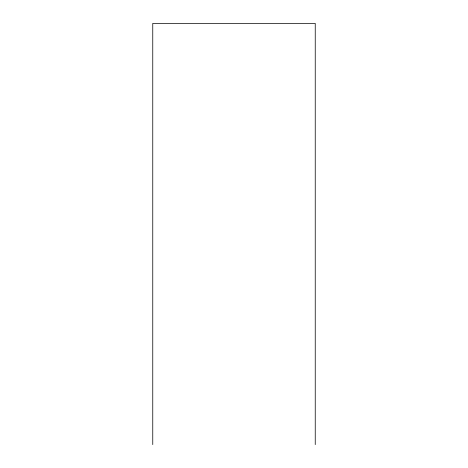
<?xml version="1.0" encoding="UTF-8"?>
<svg xmlns="http://www.w3.org/2000/svg" width="468" height="468" viewBox="0 0 468 468"><rect width="100%" height="100%" fill="white"/><g stroke="black" fill="none" stroke-linecap="round" stroke-linejoin="round"><path stroke-width="0.7" d="M315.239 444.6L315.239 23.4L152.761 23.4L152.761 444.6"/></g></svg>
